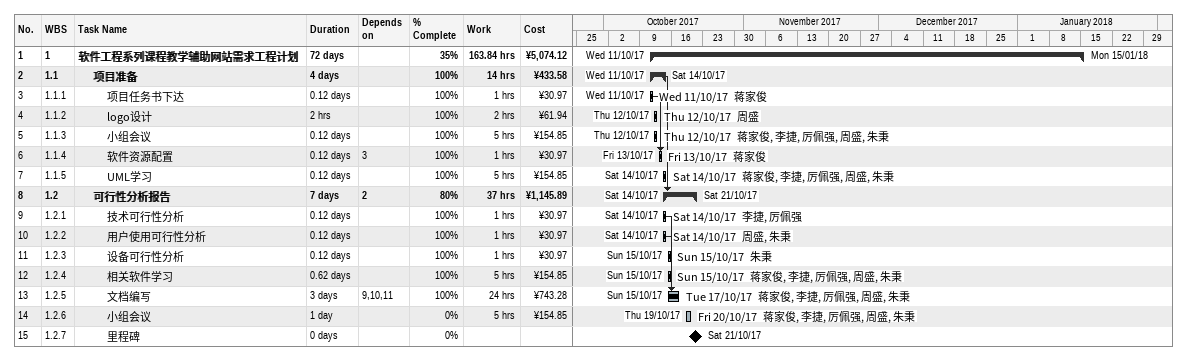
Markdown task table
| ID | WBS | Task | Duration | Start | Finish | Predecessors | Resources | % complete | Work (h) | Cost (¥) |
|---|---|---|---|---|---|---|---|---|---|---|
| 1 | 1 | **软件工程系列课程教学辅助网站需求工程计划** | 72d | 2017-10-11 | 2018-01-15 |  |  | 35 | 163.84 | 5074.12 |
| 2 | 1.1 | **项目准备** | 4d | 2017-10-11 | 2017-10-14 |  |  | 100 | 14 | 433.58 |
| 3 | 1.1.1 | 项目任务书下达 | 0.12d | 2017-10-11 | 2017-10-11 |  | 蒋家俊 | 100 | 1 | 30.97 |
| 4 | 1.1.2 | logo设计 | 2h | 2017-10-12 | 2017-10-12 |  | 周盛 | 100 | 2 | 61.94 |
| 5 | 1.1.3 | 小组会议 | 0.12d | 2017-10-12 | 2017-10-12 |  | 蒋家俊, 李捷, 厉佩强, 周盛, 朱秉 | 100 | 5 | 154.85 |
| 6 | 1.1.4 | 软件资源配置 | 0.12d | 2017-10-13 | 2017-10-13 | 3 | 蒋家俊 | 100 | 1 | 30.97 |
| 7 | 1.1.5 | UML学习 | 0.12d | 2017-10-14 | 2017-10-14 |  | 蒋家俊, 李捷, 厉佩强, 周盛, 朱秉 | 100 | 5 | 154.85 |
| 8 | 1.2 | **可行性分析报告** | 7d | 2017-10-14 | 2017-10-21 | 2 |  | 80 | 37 | 1145.89 |
| 9 | 1.2.1 | 技术可行性分析 | 0.12d | 2017-10-14 | 2017-10-14 |  | 李捷, 厉佩强 | 100 | 1 | 30.97 |
| 10 | 1.2.2 | 用户使用可行性分析 | 0.12d | 2017-10-14 | 2017-10-14 |  | 周盛, 朱秉 | 100 | 1 | 30.97 |
| 11 | 1.2.3 | 设备可行性分析 | 0.12d | 2017-10-15 | 2017-10-15 |  | 朱秉 | 100 | 1 | 30.97 |
| 12 | 1.2.4 | 相关软件学习 | 0.62d | 2017-10-15 | 2017-10-15 |  | 蒋家俊, 李捷, 厉佩强, 周盛, 朱秉 | 100 | 5 | 154.85 |
| 13 | 1.2.5 | 文档编写 | 3d | 2017-10-15 | 2017-10-17 | 9, 10, 11 | 蒋家俊, 李捷, 厉佩强, 周盛, 朱秉 | 100 | 24 | 743.28 |
| 14 | 1.2.6 | 小组会议 | 1d | 2017-10-19 | 2017-10-20 |  | 蒋家俊, 李捷, 厉佩强, 周盛, 朱秉 | 0 | 5 | 154.85 |
| 15 | 1.2.7 | 里程碑 | 0d | 2017-10-21 | 2017-10-21 |  |  | 0 |  |  |
